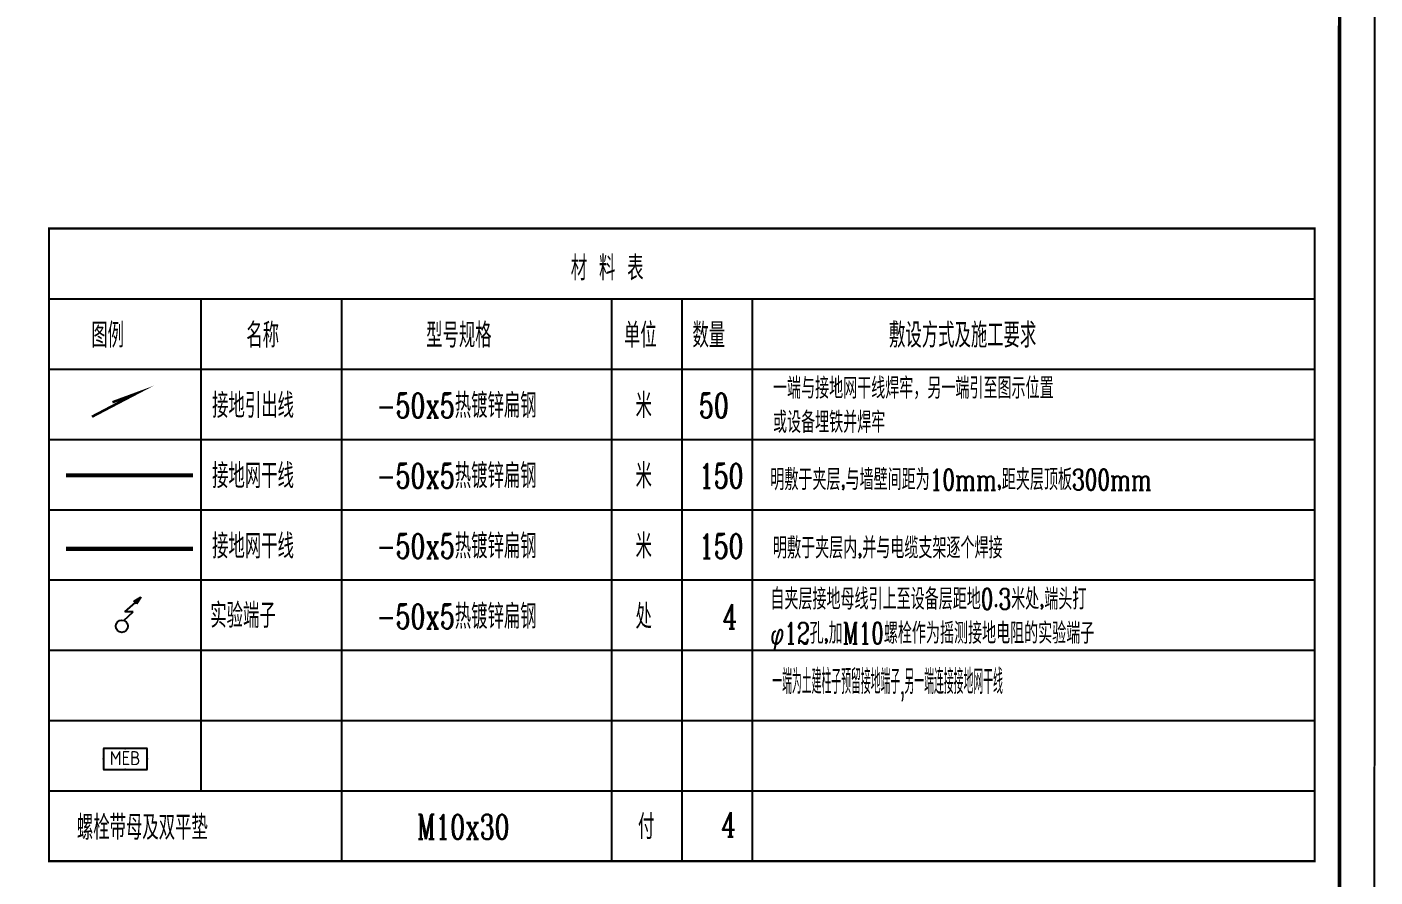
# Model space of a CAD drawing. Extents: x 115799 to 952918, y -190076 to 200966.
# Drawn here: x 258187 to 277358, y -46335 to -34243 of the extents above; entities that cross this region are included whole.
import ezdxf
from ezdxf.enums import TextEntityAlignment as Align

# ---------------------------------------------------------------- set-up
doc = ezdxf.new("R2010")
doc.units = 0
doc.header["$LTSCALE"] = 1000
doc.header["$MEASUREMENT"] = 0
for name, pattern in [('CENTER', [2, 1.25, -0.25, 0.25, -0.25]), ('DASHED2', [9.525, 6.35, -3.175]), ('DIVIDE', [1.25, 0.5, -0.25, 0, -0.25, 0, -0.25])]:
    doc.linetypes.add(name, pattern=pattern)
for name, color, linetype in [('00-图签', 7, 'Continuous'), ('_TCH_MASK', 7, 'Continuous'), ('EQUIP-动力', 80, 'Continuous'), ('GRD', 12, 'Continuous'), ('接地', 4, 'Continuous')]:
    doc.layers.add(name, color=color, linetype=linetype)
doc.layers.add('biaozhu', color=7, linetype='Continuous', lineweight=13)
doc.styles.add('_TEL_ATTDEF', font='GBENOR', dxfattribs={"width": 0.8, "height": 3, "bigfont": 'GBCBIG'})
doc.styles.add('_TEL_DIM', font='SIMPLEX.shx', dxfattribs={"width": 0.8, "height": 3.5, "bigfont": 'jd.shx'})
doc.styles.add('长仿宋', font='complex.shx', dxfattribs={"width": 0.7, "bigfont": 'jd.shx'})

# ---------------------------------------------------------------- blocks, each defined once
blk = doc.blocks.new('试验端子')
at = {"layer": 'GRD', "linetype": 'Continuous', "ltscale": 1000}
h = blk.add_hatch(dxfattribs=at)
h.set_pattern_fill('ANSI32', angle=210.1836, style=0)
h.set_pattern_definition([(255.183623, (268201.1554, 119654.09475), (0.3625313754, -0.095895786), []), (255.183623, (268201.0026, 119654.00587), (0.3625313754, -0.095895786), [])])
h.paths.add_polyline_path([(271933, 102404), (271969, 102369), (272031, 102461)])
at = {"layer": 'GRD', "color": 7, "linetype": 'Continuous', "ltscale": 1000}
for p, q in [((271802, 102251), (271951, 102386)), ((271933, 102404), (272031, 102461)), ((271969, 102369), (271933, 102404)), ((272031, 102461), (271969, 102369)), ((271789, 102129), (271918, 102251))]:
    blk.add_line(p, q, dxfattribs=at)
at = {"layer": 'GRD', "color": 7, "linetype": 'CENTER', "ltscale": 1000}
blk.add_line((271918, 102251), (271802, 102251), dxfattribs=at)
at = {"layer": 'GRD', "color": 7, "linetype": 'Continuous', "ltscale": 1000}
blk.add_circle((271758, 102048), 87, dxfattribs=at)
blk = doc.blocks.new('$equip$00003088')
for p, q in [((-0.618, 0.6), (-0.618, 0)), ((0.618, 0.6), (-0.618, 0.6)), ((0.618, 0), (0.618, 0.6)), ((-0.618, 0), (0.618, 0))]:
    blk.add_line(p, q)
at = {"const_width": 0.04}
blk.add_lwpolyline([(-0.618, 0.6), (0.618, 0.6), (0.618, 0), (-0.618, 0), (-0.618, 0.6), (0.618, 0.6)], dxfattribs=at)
for p in [(0, 0.6), (-0.618, 0.3), (0, 0), (0.618, 0.3)]:
    blk.add_point(p)
at = {"color": 7, "style": '_TEL_DIM'}
blk.add_attdef('$TEXT$', text='', height=0.4, dxfattribs=at).set_placement((-0.006, 0.324), align=Align.MIDDLE_CENTER)
at = {"color": 7, "style": '_TEL_DIM', "flags": 1}
for tag in ['A', 'REMARK']:
    blk.add_attdef(tag, text='', height=0.00002, dxfattribs=at).set_placement((0, 0), align=Align.MIDDLE_CENTER)

msp = doc.modelspace()

# ---------------------------------------------------------------- linework, layer by layer
at = {"layer": '00-图签'}
msp.add_lwpolyline([(247649.2, -55267.8), (277349.2, -55267.8), (277357.5, -13217.8), (247657.5, -13217.8)], close=True, dxfattribs=at)
at = {"layer": '00-图签', "const_width": 50}
msp.add_lwpolyline([(248149.2, -54767.8), (276849.2, -54767.8), (276857.5, -14467.8), (248157.5, -14467.8)], close=True, dxfattribs=at)
at = {"layer": '接地', "color": 0}
for p, q in [((260658.8, -38109.5), (260658.8, -45109.5)), ((262658.8, -38109.5), (262658.8, -46109.5)), ((266499.5, -38109.5), (266499.5, -46109.5)), ((267499.5, -38109.5), (267499.5, -46109.5)), ((268499.5, -38109.5), (268499.5, -46109.5))]:
    msp.add_line(p, q, dxfattribs=at)
at = {"layer": '接地', "const_width": 30}
msp.add_lwpolyline([(258499.5, -37109.5), (258499.5, -46109.5), (276499.5, -46109.5), (276499.5, -37109.5), (258499.5, -37109.5)], dxfattribs=at)
at = {"layer": '接地', "color": 0}
for points in [[(258499.5, -38109.5), (276499.5, -38109.5)], [(258499.5, -39109.5), (276499.5, -39109.5)], [(258499.5, -40109.5), (276499.5, -40109.5)], [(258499.5, -41109.5), (276499.5, -41109.5)], [(258499.5, -42109.5), (276499.5, -42109.5)], [(258499.5, -42109.5), (276499.5, -42109.5)], [(258499.5, -43109.5), (276499.5, -43109.5)], [(258499.5, -44109.5), (276499.5, -44109.5)], [(258499.5, -45109.5), (276499.5, -45109.5)]]:
    msp.add_lwpolyline(points, dxfattribs=at)
at = {"layer": '接地', "color": 4, "linetype": 'Continuous', "ltscale": 1000, "const_width": 36}
msp.add_lwpolyline([(259111.6, -39787.3), (259742.3, -39456.6), (259403.6, -39581.1)], dxfattribs=at)
at = {"layer": '接地', "color": 4, "linetype": 'DIVIDE', "const_width": 60}
msp.add_lwpolyline([(258740.5, -40620.7), (260548.7, -40620.7)], dxfattribs=at)
at = {"layer": '接地', "color": 4, "linetype": 'DASHED2', "ltscale": 0.08, "const_width": 60}
msp.add_lwpolyline([(258740.5, -41667.2), (260548.7, -41667.2)], dxfattribs=at)
at = {"layer": '接地'}
msp.add_lwpolyline([(258499.5, -46109.5), (275999.5, -46109.5)], dxfattribs=at)

# ---------------------------------------------------------------- block references
at = {"layer": 'biaozhu', "color": 0}
msp.add_blockref('试验端子', (-12222.1, -144815.6), dxfattribs=at)
at = {"layer": 'EQUIP-动力'}
ref = msp.add_blockref('$equip$00003088', (259586.2, -44805.3), dxfattribs=dict(at, xscale=500, yscale=500, zscale=500))
ref.add_attrib('$TEXT$', 'MEB', dxfattribs={"layer": '0', "color": 7, "height": 200, "style": '_TEL_ATTDEF'}).set_placement((259583.4, -44643.3), align=Align.MIDDLE_CENTER)

# ---------------------------------------------------------------- texts
at = {"layer": '_TCH_MASK', "color": 0, "linetype": 'Continuous', "ltscale": 1000, "style": '长仿宋', "width": 0.4}
msp.add_text('一端为土建柱子预留接地端子,另一端连接接地网干线', height=350, dxfattribs=at).set_placement((268785.7, -43731))
at = {"layer": '接地', "color": 7, "linetype": 'Continuous', "style": '长仿宋', "width": 0.7}
for s, height, p in [(' 材 料 表', 350, (265753.1, -37848)), ('图例', 350, (259102.7, -38803.6)), ('名称', 350, (261306.9, -38803.6)), ('型号规格', 350, (263863.5, -38803.6)), ('单位', 350, (266677, -38803.6)), ('数量', 350, (267650.9, -38803.6)), ('敷设方式及施工要求', 350, (270446.3, -38803.6)), ('一端与接地网干线焊牢，另一端引至图示位置', 300, (268796.7, -39530.2)), ('接地引出线', 350, (260820, -39803.6)), ('-50x5热镀锌扁钢', 350, (263158.3, -39803.6)), ('米', 350, (266841.2, -39803.6)), ('50', 350, (267745.5, -39803.6)), ('或设备埋铁并焊牢', 300, (268796.7, -40016.3)), ('接地网干线', 350, (260820, -40803.6)), ('-50x5热镀锌扁钢', 350, (263158.3, -40803.6)), ('米', 350, (266841.2, -40803.6)), ('150', 350, (267745.5, -40803.6)), ('明敷于夹层,与墙壁间距为10mm,距夹层顶板300mm', 300, (268758.3, -40831.5)), ('接地网干线', 350, (260820, -41803.6)), ('-50x5热镀锌扁钢', 350, (263158.3, -41803.6)), ('米', 350, (266841.2, -41803.6)), ('150', 350, (267745.5, -41803.6)), ('明敷于夹层内,并与电缆支架逐个焊接', 300, (268796.7, -41803.6)), ('自夹层接地母线引上至设备层距地0.3米处,端头打', 300, (268758.7, -42530.2)), ('实验端子', 350, (260794.2, -42790.3)), ('-50x5热镀锌扁钢', 350, (263158.3, -42803.6)), ('处', 350, (266841.2, -42803.6)), ('4', 350, (268079.9, -42803.6)), ('φ12孔,加M10螺栓作为摇测接地电阻的实验端子', 300, (268758.7, -43016.3)), ('螺栓带母及双平垫', 350, (258897.2, -45805.2)), ('付', 350, (266875.9, -45793)), ('4', 350, (268061.3, -45764.2)), ('M10x30', 350, (263735, -45796.4))]:
    msp.add_text(s, height=height, dxfattribs=at).set_placement(p)

doc.saveas('drawing.dxf')
